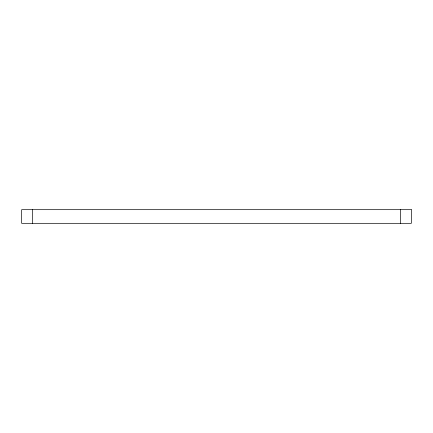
<?xml version="1.0" encoding="UTF-8"?>
<svg xmlns="http://www.w3.org/2000/svg" width="433" height="433" viewBox="0 0 433 433"><rect width="100%" height="100%" fill="white"/><g stroke="black" fill="none" stroke-linecap="round" stroke-linejoin="round"><path stroke-width="0.65" d="M400.525 209.68L400.525 223.32M32.475 209.68L32.475 223.32M411.35 209.68L21.65 209.68L21.65 223.32L411.35 223.32L411.35 209.68"/></g></svg>
